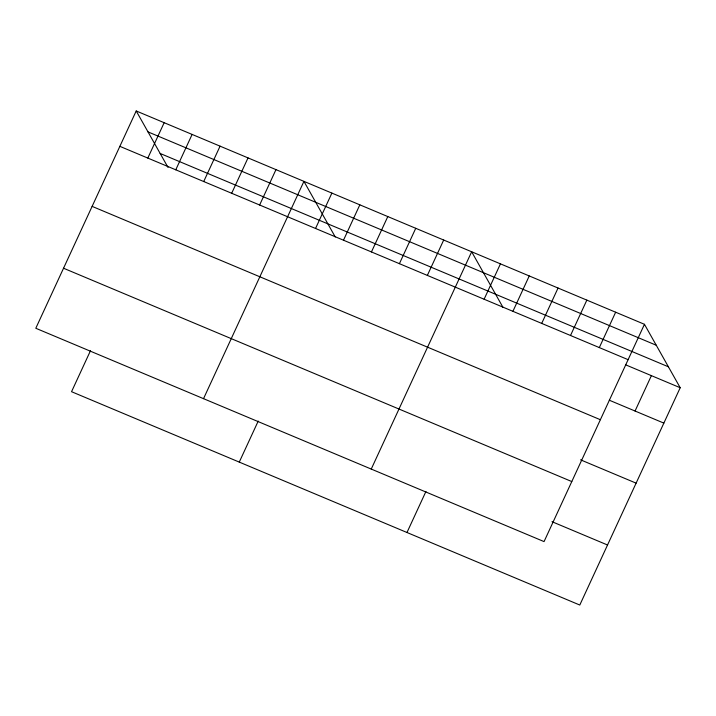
<?xml version="1.0" encoding="UTF-8"?>
<svg xmlns="http://www.w3.org/2000/svg" width="716" height="716" viewBox="0 0 716 716"><rect width="100%" height="100%" fill="white"/><g stroke="black" fill="none" stroke-linecap="round" stroke-linejoin="round"><path stroke-width="1.07" d="M136.21 110.962L35.8 328.268L544.053 541.6L644.454 324.303L136.21 110.962L168.018 167.419M147.818 158.075L164.161 122.696M90.502 350.679L71.546 391.697L579.79 605.038L680.2 387.732L644.454 324.303M175.769 169.808L192.112 134.429M203.72 181.542L220.072 146.162M231.68 193.275L248.022 157.896M259.631 205.009L275.973 169.629M203.523 398.669L303.933 181.363L335.249 236.951M315.541 228.476L331.884 193.096M239.269 462.097L258.225 421.071M343.492 240.209L359.835 204.83M371.443 251.942L387.795 216.563M399.403 263.676L415.745 228.297M427.354 275.409L443.696 240.03M371.246 469.07L471.656 251.764L502.972 307.352M484.106 299.234L500.448 263.855M406.983 532.498L425.939 491.471M512.907 311.326L529.249 275.946M541.708 323.408L558.05 288.038M570.509 335.5L586.852 300.12M599.31 347.591L615.653 312.212M635.056 411.02L651.399 375.64M148.006 131.896L656.25 345.237M160.16 153.466L668.404 366.798M119.858 146.341L628.111 359.674M625.686 364.847L680.2 387.732M609.334 400.226L663.857 423.111M92.122 206.378L600.366 419.71M580.569 459.833L636.112 483.148M63.536 268.231L571.789 481.564M551.991 521.687L607.535 545.001"/></g></svg>
